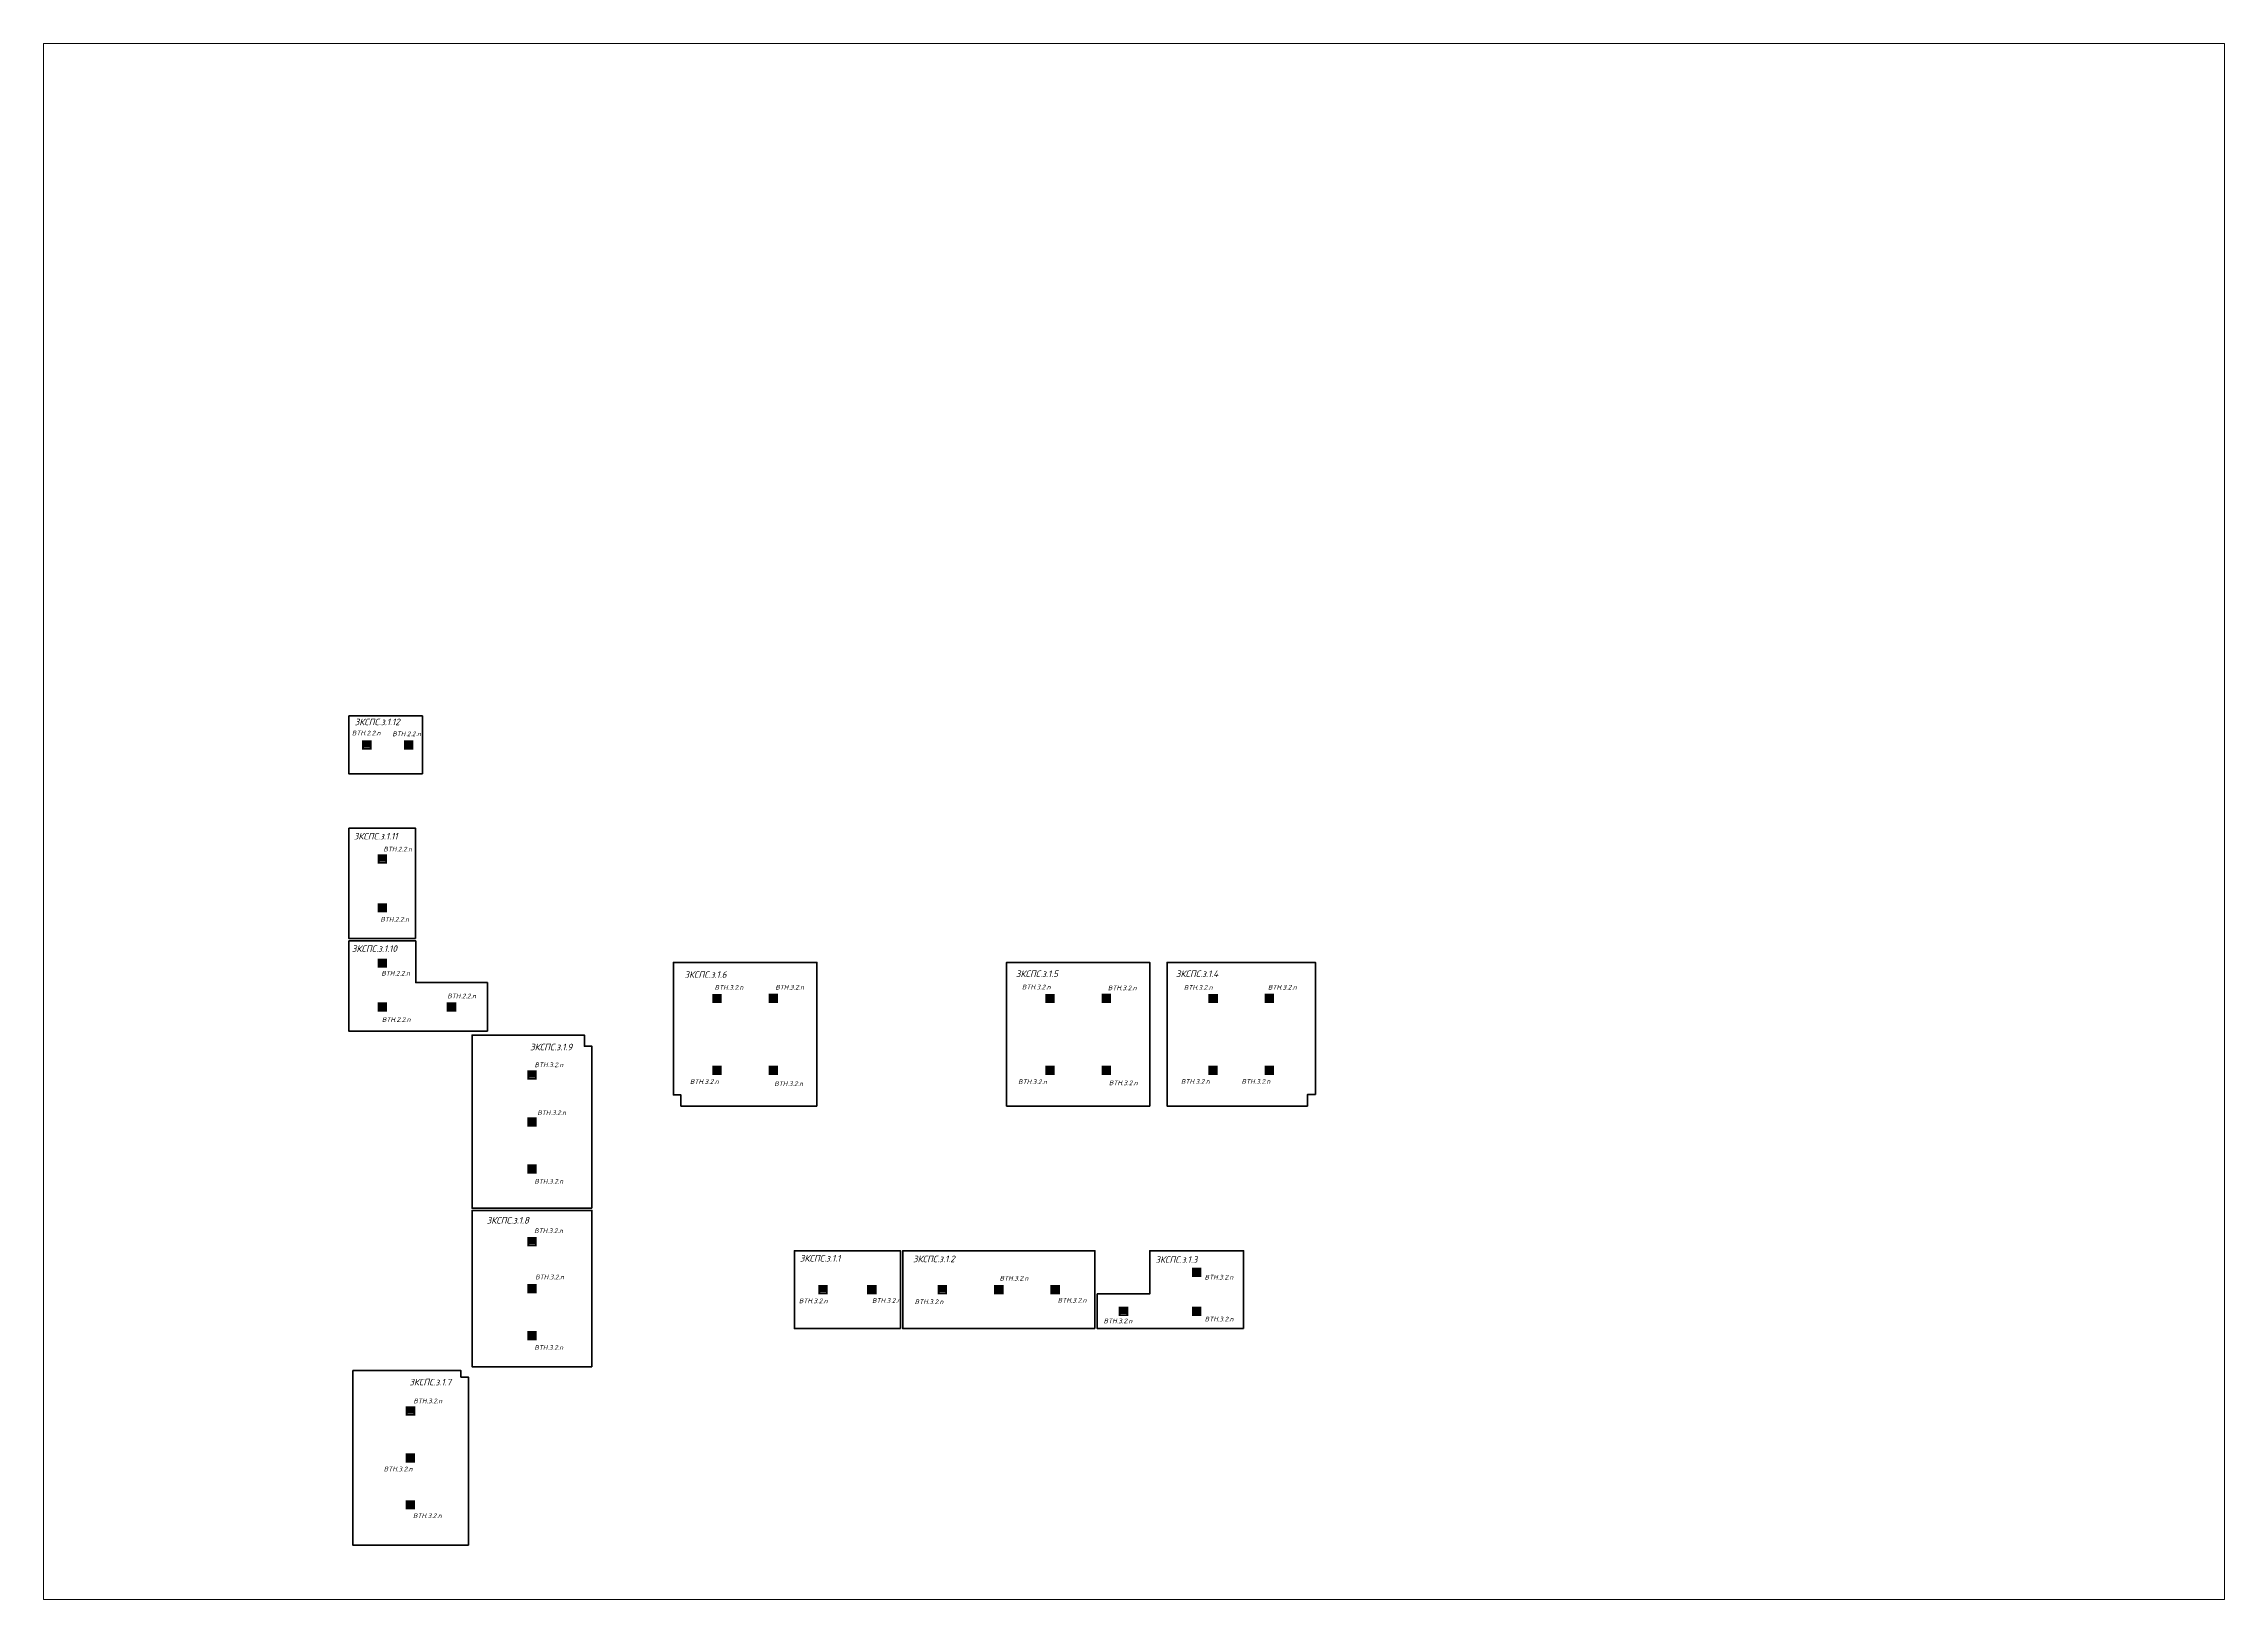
# Paper-space layout 'ПР1 зап.' of a CAD drawing. Header units: millimetres. Extents: x 22 to 1183, y 6 to 835.
# The model-space entities are those that its viewports show. They can reach past a viewport. Long polylines and large blocks are cut down to what shows.
import ezdxf

# ---------------------------------------------------------------- set-up
doc = ezdxf.new("R2010")
doc.units = ezdxf.units.MM
doc.header["$LTSCALE"] = 0.5
doc.layers.get('0').update_dxf_attribs({"lineweight": 18})
doc.layers.get('Defpoints').update_dxf_attribs({"color": 4, "lineweight": 140})
for name, color, linetype, lineweight in [('! ЗКПС НОМЕР 1', 4, 'Continuous', 50), ('13_АПС_оборудование', 1, 'Continuous', 30), ('13_АПС_текст', 1, 'Continuous', 30), ('BSN__основная - 06', 1, 'Continuous', 60), ('АР_Штриховка_Стималит', 5, 'Continuous', 0)]:
    doc.layers.add(name, color=color, linetype=linetype, lineweight=lineweight)
doc.layers.add('! ЗКПС НОМЕР 2', color=7, linetype='Continuous', lineweight=0, true_color=0xf3aae6, transparency=0.5)
doc.styles.add('ISOCPEUR', font='isocpeui.ttf', dxfattribs={"height": 250})

# ---------------------------------------------------------------- blocks, each defined once
blk = doc.blocks.new('101')
at = {"layer": '! ЗКПС НОМЕР 2', "true_color": 0xffffff, "transparency": 33554687}
h = blk.add_hatch(color=7, dxfattribs=at)
h.dxf.hatch_style = 1
h.paths.add_polyline_path([(-12942, -22141.9), (-12947, -22141.9), (-12947, -22146.8), (-12942, -22146.8)])
at = {"layer": 'BSN__основная - 06', "color": 1, "lineweight": 30, "ltscale": 100, "const_width": 0.03, "elevation": 0}
blk.add_lwpolyline([(-12947, -22141.9), (-12942, -22141.9), (-12942, -22146.8), (-12947, -22146.8)], close=True, dxfattribs=at)
at = {"layer": 'BSN__основная - 06', "color": 1, "lineweight": 30, "ltscale": 100, "const_width": 0.07, "elevation": 0}
blk.add_lwpolyline([(-12943.9, -22142.7), (-12945, -22143.9), (-12943.9, -22144.8), (-12945, -22145.9)], dxfattribs=at)
blk = doc.blocks.new('748')
at = {"layer": 'АР_Штриховка_Стималит', "true_color": 0xffffff}
h = blk.add_hatch(color=7, dxfattribs=at)
h.dxf.hatch_style = 1
h.paths.add_polyline_path([(1611.5, -5339.8), (1606.6, -5339.8), (1606.6, -5344.7), (1611.5, -5344.7)])
h.paths.add_polyline_path([(1610.6, -5340.7), (1610.6, -5343.8), (1607.6, -5343.8), (1607.6, -5340.7)], flags=16)
h = blk.add_hatch(color=7, dxfattribs=at)
h.dxf.hatch_style = 1
h.paths.add_polyline_path([(1607.6, -5340.7), (1607.6, -5343.7), (1610.6, -5343.7), (1610.6, -5340.7)])
at = {"color": 1, "lineweight": 5, "ltscale": 100, "elevation": 0}
for points, const_width in [([(1606.6, -5344.7), (1611.6, -5344.7), (1611.6, -5339.8), (1606.6, -5339.8)], 0.03), ([(1607.6, -5343.7), (1610.6, -5343.7), (1610.6, -5340.7), (1607.6, -5340.7)], 0.01)]:
    blk.add_lwpolyline(points, close=True, dxfattribs=dict(at, const_width=const_width))
at = {"color": 1, "lineweight": 5, "ltscale": 100, "const_width": 0.03, "elevation": 0}
blk.add_lwpolyline([(1609.6, -5341.1), (1608.5, -5341.7), (1609.7, -5342.7), (1608.5, -5343.3)], dxfattribs=at)

msp = doc.modelspace()

# ---------------------------------------------------------------- linework, layer by layer
at = {"layer": '! ЗКПС НОМЕР 1', "color": 160, "transparency": 33554559}
for points in [[(-208008, 321512), (-211914, 321512), (-211914, 324602), (-208008, 324602)], [(-172185, 291967), (-182424, 291967), (-182424, 296117), (-172185, 296117)]]:
    msp.add_lwpolyline(points, close=True, dxfattribs=at)
at = {"layer": '! ЗКПС НОМЕР 1', "color": 40, "transparency": 33554559}
for points in [[(-208364, 312743), (-211914, 312742), (-211914, 318622), (-208364, 318623)], [(-182544, 291967), (-188189, 291967), (-188189, 296117), (-182544, 296117)]]:
    msp.add_lwpolyline(points, close=True, dxfattribs=at)
at = {"layer": '! ЗКПС НОМЕР 1', "color": 145, "true_color": 0x4d8c9d, "transparency": 33554559}
msp.add_lwpolyline([(-204546, 307807), (-211914, 307807), (-211914, 312622), (-208363, 312622), (-208363, 310402), (-204546, 310402)], close=True, dxfattribs=at)
at = {"layer": '! ЗКПС НОМЕР 1', "color": 200, "transparency": 33554559}
msp.add_lwpolyline([(-186995, 303822), (-194239, 303822), (-194239, 304420), (-194639, 304420), (-194633, 311472), (-186995, 311472)], close=True, dxfattribs=at)
at = {"layer": '! ЗКПС НОМЕР 1', "color": 25, "transparency": 33554559}
msp.add_lwpolyline([(-169264, 303822), (-176887, 303821), (-176887, 311474), (-169264, 311472)], close=True, dxfattribs=at)
at = {"layer": '! ЗКПС НОМЕР 1', "color": 84, "transparency": 33554559}
msp.add_lwpolyline([(-160857, 303822), (-168342, 303822), (-168342, 311472), (-160439, 311472), (-160439, 304440), (-160857, 304440)], close=True, dxfattribs=at)
at = {"layer": '! ЗКПС НОМЕР 1', "color": 84, "ltscale": 100, "transparency": 33554559}
msp.add_lwpolyline([(-198979, 298382), (-205354, 298382), (-205354, 307607), (-199379, 307602), (-199379, 307008), (-198979, 307008)], close=True, dxfattribs=at)
at = {"layer": '! ЗКПС НОМЕР 1', "color": 171, "transparency": 33554559}
msp.add_lwpolyline([(-198979, 289937), (-205354, 289937), (-205354, 298262), (-198979, 298262)], close=True, dxfattribs=at)
at = {"layer": '! ЗКПС НОМЕР 1', "color": 30, "true_color": 0xf26722, "transparency": 33554559}
for points in [[(-164269, 291967), (-172065, 291967), (-172065, 293815), (-169268, 293815), (-169268, 296117), (-164269, 296117)], [(-205554, 280427), (-211704, 280427), (-211704, 289737), (-205954, 289737), (-205954, 289384), (-205554, 289384)]]:
    msp.add_lwpolyline(points, close=True, dxfattribs=at)

# ---------------------------------------------------------------- block references
at = {"layer": '13_АПС_оборудование', "transparency": 33554687, "xscale": 100, "yscale": 100, "zscale": 100}
for p in [(-371875, 857278), (-371047, 851206), (-371046, 845660), (-353223, 843778), (-335485, 843778), (-326800, 843778), (-363074, 839699), (-363074, 830823), (-347575, 828266), (-341213, 828266), (-331575, 827115), (-369550, 821806)]:
    msp.add_blockref('748', p, dxfattribs=at)
at = {"layer": '13_АПС_оборудование', "transparency": 33554559, "xscale": 100, "yscale": 100, "zscale": 100}
for p in [(1085715, 2537489, 0), (1084310, 2528817, 0), (1084311, 2523537, 0), (1087998, 2523537, 0), (1105135, 2523989, 0), (1122873, 2523989, 0), (1131558, 2523989, 0), (1102135, 2520159, 0), (1105135, 2520159, 0), (1119873, 2520159, 0), (1122873, 2520159, 0), (1128558, 2520159, 0), (1131558, 2520159, 0), (1092284, 2517411, 0), (1092284, 2514911, 0), (1127681, 2509401, 0), (1092284, 2508535, 0), (1110383, 2508477, 0), (1117145, 2508477, 0), (1120145, 2508477, 0), (1127681, 2507326, 0), (1092284, 2506035, 0), (1085808, 2499517, 0), (1085808, 2497017, 0)]:
    msp.add_blockref('101', p, dxfattribs=at)

# ---------------------------------------------------------------- texts
at = {"layer": '13_АПС_текст', "color": 5, "transparency": 33554687, "style": 'ISOCPEUR'}
for s, p in [('ЗКСПС.з.1.12', (-211612, 324108)), ('ЗКСПС.з.1.11', (-211661, 318021)), ('ЗКСПС.з.1.10', (-211762, 312033)), ('ЗКСПС.з.1.6', (-194049, 310653)), ('ЗКСПС.з.1.5', (-176397, 310694)), ('ЗКСПС.з.1.4', (-167874, 310694)), ('ЗКСПС.з.1.9', (-202270, 306792)), ('ЗКСПС.з.1.8', (-204583, 297562)), ('ЗКСПС.з.1.1', (-187902, 295540)), ('ЗКСПС.з.1.2', (-181877, 295506)), ('ЗКСПС.з.1.3', (-168964, 295473)), ('ЗКСПС.з.1.7', (-208702, 288943))]:
    msp.add_text(s, height=350, dxfattribs=at).set_placement(p)
at = {"layer": '13_АПС_текст', "transparency": 33554559, "style": 'ISOCPEUR'}
for s, p in [('BTH.2.2.n', (-211761, 323564, 0)), ('BTH.2.2.n', (-209611, 323523, 0)), ('BTH.2.2.n', (-210082, 317383, 0)), ('BTH.2.2.n', (-210243, 313644, 0)), ('BTH.2.2.n', (-210192, 310773, 0)), ('BTH.3.2.n', (-192442, 310017, 0)), ('BTH.3.2.n', (-189210, 310028, 0)), ('BTH.3.2.n', (-176075, 310036, 0)), ('BTH.3.2.n', (-171498, 309991, 0)), ('BTH.3.2.n', (-167450, 310014, 0)), ('BTH.3.2.n', (-162971, 310026, 0)), ('BTH.2.2.n', (-206679, 309559, 0)), ('BTH.2.2.n', (-210162, 308305, 0)), ('BTH.3.2.n', (-202034, 305894, 0)), ('BTH.3.2.n', (-193755, 305002, 0)), ('BTH.3.2.n', (-189266, 304890, 0)), ('BTH.3.2.n', (-176277, 304990, 0)), ('BTH.3.2.n', (-171442, 304933, 0)), ('BTH.3.2.n', (-167603, 305009, 0)), ('BTH.3.2.n', (-164376, 305009, 0)), ('BTH.3.2.n', (-201886, 303345, 0)), ('BTH.3.2.n', (-202041, 299688, 0)), ('BTH.3.2.n', (-202052, 297056, 0)), ('BTH.3.2.n', (-201997, 294593, 0)), ('BTH.3.2.n', (-177262, 294528, 0)), ('BTH.3.2.n', (-166345, 294583, 0)), ('BTH.3.2.n', (-187954, 293320, 0)), ('BTH.3.2.n', (-184057, 293342, 0)), ('BTH.3.2.n', (-181786, 293275, 0)), ('BTH.3.2.n', (-174166, 293354, 0)), ('BTH.3.2.n', (-171723, 292254, 0)), ('BTH.3.2.n', (-166338, 292352, 0)), ('BTH.3.2.n', (-202042, 290840, 0)), ('BTH.3.2.n', (-208482, 287992, 0)), ('BTH.3.2.n', (-210063, 284365, 0)), ('BTH.3.2.n', (-208507, 281881, 0))]:
    msp.add_text(s, height=250, dxfattribs=at).set_placement(p)

psp = doc.layouts.new('ПР1 зап.')

# ---------------------------------------------------------------- viewports
at = {"layer": 'Defpoints'}
psp.add_viewport(center=(602.4, 420.8), size=(1161.5, 828.641), view_center_point=(-170101.4, 318977.5), view_height=82864.231, dxfattribs=at)

doc.saveas('drawing.dxf')
